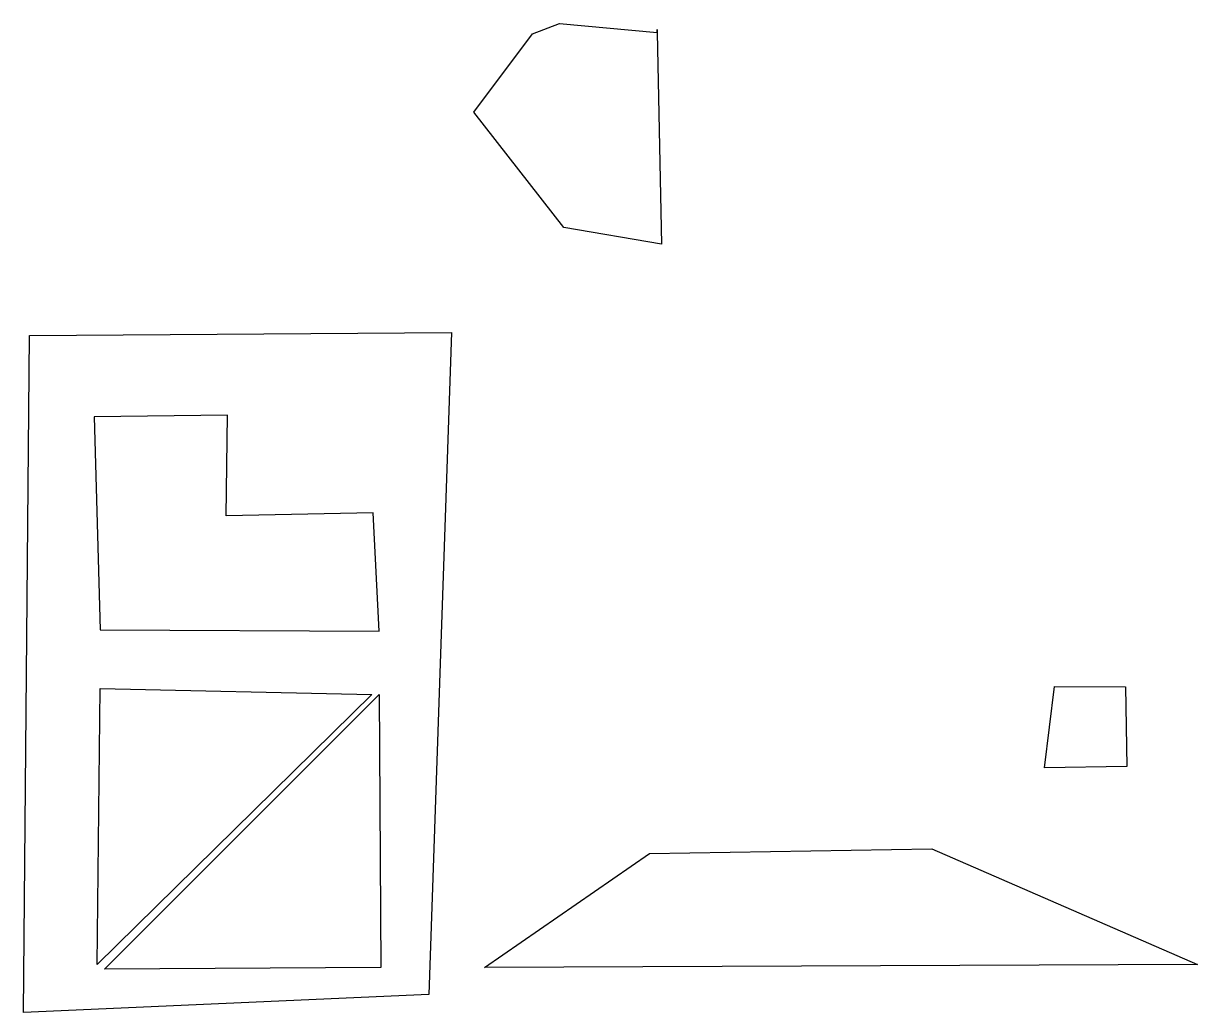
# Model space of a CAD drawing. Extents: x 383546 to 384391, y 802768 to 803480.
import ezdxf

# ---------------------------------------------------------------- set-up
doc = ezdxf.new("R2010")
doc.units = 0
doc.header["$MEASUREMENT"] = 0
doc.layers.get('0').update_dxf_attribs({"linetype": 'CONTINUOUS'})

msp = doc.modelspace()

# ---------------------------------------------------------------- linework, layer by layer
for points in [[(384002.135286, 803473.790892), (384005.377369, 803321.412985), (383935.132235, 803333.300623), (383870.290572, 803416.51409), (383912.437653, 803472.710197), (383931.890151, 803480.275058), (384002.135286, 803473.790892), (384002.135286, 803475.95228)], [(383550.405038, 803255.490628), (383854.080157, 803257.652017), (383837.869741, 802781.065799), (383546.082261, 802768.097467)], [(383596.874896, 803197.133132), (383601.197674, 803043.674532), (383802.206827, 803042.593837), (383797.884049, 803127.968693), (383691.976001, 803125.807304), (383693.056695, 803198.213827)], [(383599.036285, 802802.679687), (383601.197674, 803001.527451), (383796.803355, 802997.204674)], [(384288.3343, 803002.7932), (384339.4373, 803002.5093), (384340.392624, 802945.331344), (384280.954434, 802944.250649)], [(383604.439757, 802799.437604), (383802.206827, 802997.204674), (383803.287521, 802800.518298)], [(383877.855433, 802800.518298), (383996.731814, 802882.65107), (384199.902356, 802885.893153), (384391.18526, 802802.679687)]]:
    msp.add_lwpolyline(points, close=True)

doc.saveas('drawing.dxf')
